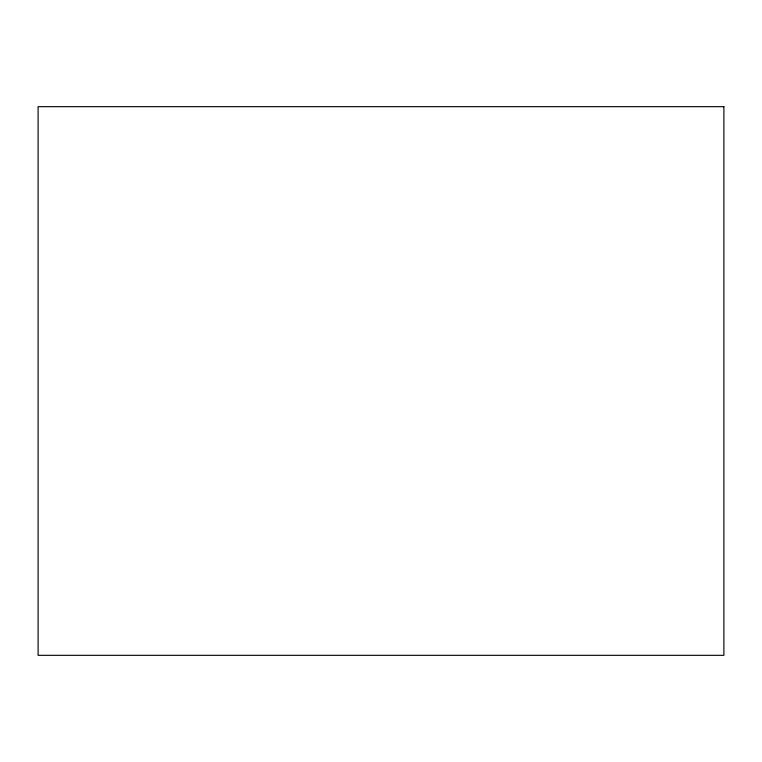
<?xml version="1.0" encoding="UTF-8"?>
<svg xmlns="http://www.w3.org/2000/svg" width="762" height="762" viewBox="0 0 762 762"><rect width="100%" height="100%" fill="white"/><g stroke="black" fill="none" stroke-linecap="round" stroke-linejoin="round"><path stroke-width="1.14" d="M723.9 106.68L38.1 106.68L38.1 655.32L723.9 655.32L723.9 106.68"/></g></svg>
